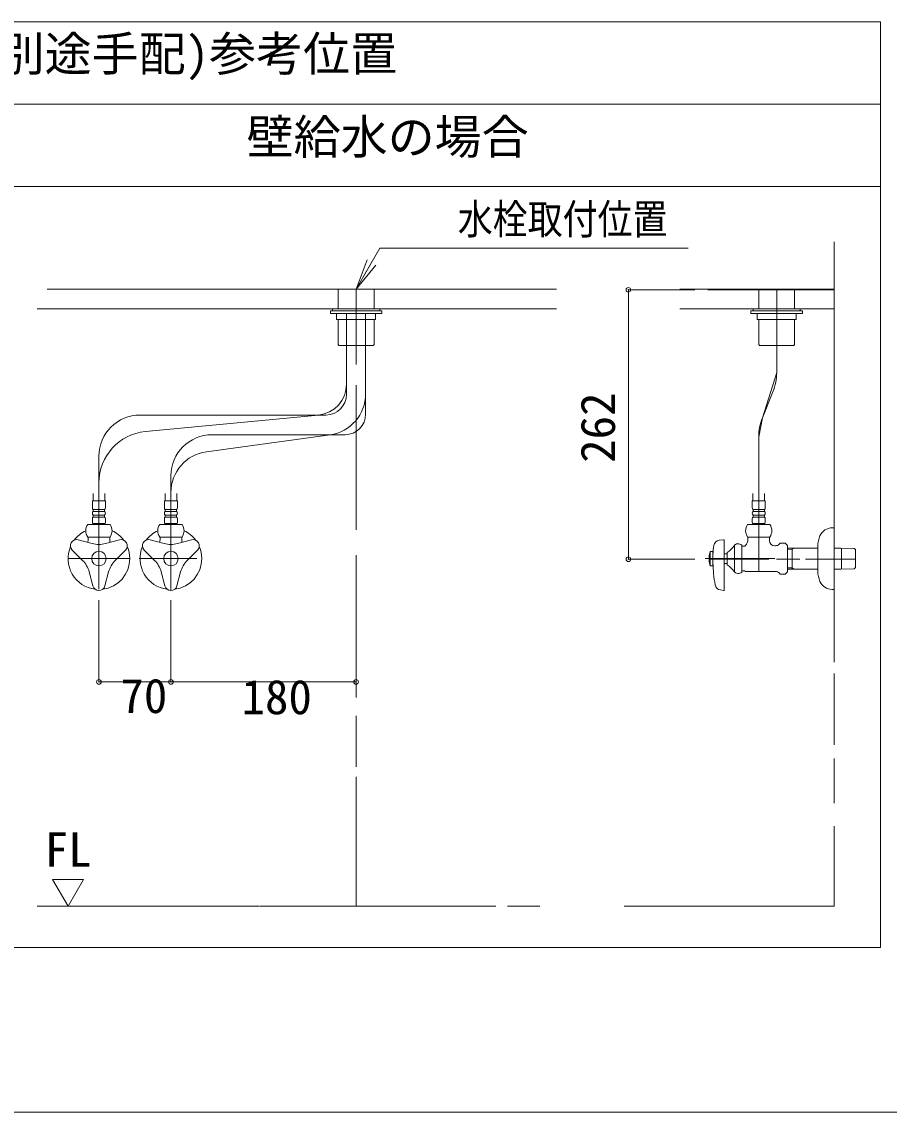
# Model space of a CAD drawing. Units: millimetres, scale not verified. Extents: x -1002 to 1002, y -687 to 676.
# Drawn here: x 335.2 to 704.2, y -687.1 to -223.2 of the extents above; entities that cross this region are included whole.
import ezdxf
from ezdxf.enums import TextEntityAlignment as Align

# ---------------------------------------------------------------- set-up
doc = ezdxf.new("R2010")
doc.units = ezdxf.units.MM
doc.header["$LTSCALE"] = 5
doc.header["$PDMODE"] = 32
doc.header["$PDSIZE"] = 2
doc.layers.add('F-0', color=7, linetype='Continuous', lineweight=15)
doc.styles.add('ＭＳ ゴシック', font='')
doc.styles.get('ＭＳ ゴシック').set_extended_font_data('MS Gothic')

msp = doc.modelspace()

# ---------------------------------------------------------------- linework, layer by layer
at = {"layer": 'F-0', "lineweight": 18}
for p, q in [((-43.267, -223.181), (700.483, -223.181)), ((-43.267, -258.181), (700.483, -258.181))]:
    msp.add_line(p, q, dxfattribs=at)
at = {"layer": 'F-0'}
for p, q in [((328.608, -293.181), (700.483, -293.181)), ((477.358, -336.931), (487.462, -319.431)), ((487.462, -319.431), (618.712, -319.431)), ((680.796, -316.806), (680.796, -337.207)), ((680.796, -316.806), (680.796, -381.025)), ((477.358, -336.931), (482.026, -324.471)), ((477.358, -336.931), (483.921, -325.565)), ((477.358, -336.931), (485.815, -326.658)), ((346.006, -336.931), (562.671, -336.931)), ((562.671, -336.931), (346.695, -336.931)), ((469.702, -336.931), (469.702, -345.244)), ((477.358, -336.956), (477.358, -368.969)), ((485.015, -345.244), (485.015, -336.931)), ((628.129, -337.207), (626.951, -337.207)), ((680.796, -337.207), (628.129, -337.207)), ((648.64, -345.244), (648.64, -336.931)), ((656.296, -372.358), (656.296, -336.931)), ((663.952, -336.931), (663.952, -345.244)), ((680.796, -337.207), (680.796, -362.05)), ((341.733, -345.244), (350.49, -345.244)), ((562.671, -345.244), (346.596, -345.244)), ((466.421, -346.119), (466.421, -347.213)), ((488.296, -346.119), (466.421, -346.119)), ((466.421, -347.213), (488.296, -347.213)), ((467.296, -345.244), (487.421, -345.244)), ((467.296, -346.119), (467.296, -345.244)), ((487.421, -346.119), (467.296, -346.119)), ((485.671, -347.213), (469.046, -347.213)), ((469.046, -347.213), (469.046, -349.838)), ((473.287, -377.4), (473.287, -347.099)), ((481.43, -381.512), (481.43, -347.252)), ((485.671, -349.838), (485.671, -347.213)), ((487.421, -345.244), (487.421, -346.119)), ((488.296, -347.213), (488.296, -346.119)), ((488.296, -346.775), (488.296, -347.213)), ((615.171, -345.244), (627.924, -345.244)), ((680.796, -345.244), (626.943, -345.244)), ((627.176, -345.244), (680.796, -345.244)), ((645.358, -347.213), (645.358, -346.119)), ((645.358, -346.119), (667.233, -346.119)), ((645.358, -346.775), (645.358, -347.213)), ((667.233, -347.213), (645.358, -347.213)), ((646.233, -345.244), (646.233, -346.119)), ((666.358, -345.244), (646.233, -345.244)), ((646.233, -346.119), (666.358, -346.119)), ((647.983, -347.213), (664.608, -347.213)), ((647.983, -349.838), (647.983, -347.213)), ((664.608, -347.213), (664.608, -349.838)), ((666.358, -346.119), (666.358, -345.244)), ((667.233, -346.119), (667.233, -347.213)), ((469.046, -349.838), (485.671, -349.838)), ((469.702, -349.838), (469.702, -360.513)), ((473.287, -377.4), (473.287, -349.838)), ((481.43, -381.512), (481.43, -349.838)), ((485.015, -360.513), (485.015, -349.838)), ((664.608, -349.838), (647.983, -349.838)), ((648.64, -360.513), (648.64, -349.838)), ((663.952, -349.838), (663.952, -360.513)), ((470.03, -360.841), (469.702, -360.513)), ((470.14, -360.95), (470.03, -360.841)), ((470.14, -360.95), (484.183, -360.95)), ((484.183, -360.95), (484.577, -360.95)), ((484.687, -360.841), (484.577, -360.95)), ((485.015, -360.513), (484.687, -360.841)), ((648.64, -360.513), (648.968, -360.841)), ((648.968, -360.841), (649.077, -360.95)), ((649.471, -360.95), (649.077, -360.95)), ((663.515, -360.95), (649.471, -360.95)), ((663.515, -360.95), (663.624, -360.841)), ((663.624, -360.841), (663.952, -360.513)), ((473.287, -381.715), (473.287, -377.4)), ((477.358, -377.822), (477.358, -439.301)), ((680.796, -376.144), (680.796, -393.122)), ((481.43, -390.098), (481.43, -381.512)), ((654.707, -380.543), (650.236, -391.623)), ((680.796, -388.852), (680.796, -405.456)), ((385.483, -390.465), (461.408, -390.465)), ((387.782, -397.484), (461.408, -390.465)), ((464.537, -390.465), (461.408, -390.465)), ((413.718, -406.1), (466.32, -398.848)), ((416.108, -398.848), (466.32, -398.848)), ((472.68, -398.848), (466.32, -398.848)), ((680.796, -398.577), (680.796, -490.699)), ((648.648, -399.808), (648.648, -457.025)), ((367.983, -407.965), (367.983, -419.261)), ((398.608, -416.348), (398.608, -423.436)), ((680.796, -414.706), (680.796, -495.656)), ((367.983, -419.261), (367.983, -464.585)), ((367.983, -419.261), (367.983, -464.585)), ((365.474, -423.902), (365.473, -426.925)), ((370.504, -426.925), (370.505, -423.902)), ((396.099, -423.902), (396.098, -426.925)), ((398.608, -423.436), (398.608, -465.119)), ((398.608, -423.436), (398.608, -465.119)), ((401.129, -426.925), (401.13, -423.902)), ((646.127, -426.925), (646.126, -423.902)), ((651.157, -423.902), (651.158, -426.925)), ((370.783, -426.925), (365.183, -426.925)), ((365.183, -426.925), (365.183, -429.878)), ((365.577, -430.644), (370.39, -430.644)), ((365.577, -431.519), (365.577, -430.644)), ((370.39, -430.644), (370.39, -431.519)), ((370.783, -429.878), (370.783, -426.925)), ((401.408, -426.925), (395.808, -426.925)), ((395.808, -426.925), (395.808, -429.878)), ((396.202, -430.644), (401.015, -430.644)), ((396.202, -431.519), (396.202, -430.644)), ((401.015, -430.644), (401.015, -431.519)), ((401.408, -429.878), (401.408, -426.925)), ((645.848, -426.925), (651.448, -426.925)), ((645.848, -429.878), (645.848, -426.925)), ((651.054, -430.644), (646.241, -430.644)), ((646.241, -430.644), (646.241, -431.519)), ((651.054, -431.519), (651.054, -430.644)), ((651.448, -426.925), (651.448, -429.878)), ((365.183, -434.691), (365.183, -436.113)), ((370.39, -431.519), (365.577, -431.519)), ((365.577, -433.05), (370.39, -433.05)), ((365.577, -433.925), (365.577, -433.05)), ((370.39, -433.925), (365.577, -433.925)), ((370.39, -433.05), (370.39, -433.925)), ((370.783, -436.113), (370.783, -434.691)), ((395.808, -434.691), (395.808, -436.113)), ((401.015, -431.519), (396.202, -431.519)), ((396.202, -433.05), (401.015, -433.05)), ((396.202, -433.925), (396.202, -433.05)), ((401.015, -433.925), (396.202, -433.925)), ((401.015, -433.05), (401.015, -433.925)), ((401.408, -436.113), (401.408, -434.691)), ((645.848, -436.113), (645.848, -434.691)), ((646.241, -431.519), (651.054, -431.519)), ((651.054, -433.05), (646.241, -433.05)), ((646.241, -433.05), (646.241, -433.925)), ((646.241, -433.925), (651.054, -433.925)), ((651.054, -433.925), (651.054, -433.05)), ((651.448, -434.691), (651.448, -436.113)), ((363.228, -436.988), (372.739, -436.988)), ((365.621, -436.55), (370.346, -436.55)), ((393.853, -436.988), (403.364, -436.988)), ((396.246, -436.55), (400.971, -436.55)), ((653.403, -436.988), (643.892, -436.988)), ((651.01, -436.55), (646.285, -436.55)), ((680.796, -438.431), (679.921, -438.431)), ((680.796, -438.431), (680.796, -464.55)), ((359.191, -443.552), (365.153, -445.15)), ((372.739, -442.369), (363.228, -442.369)), ((363.39, -442.369), (363.39, -443.249)), ((363.39, -442.369), (363.898, -442.369)), ((363.898, -442.369), (372.069, -442.369)), ((376.776, -443.552), (370.814, -445.15)), ((372.069, -442.369), (372.577, -442.369)), ((372.577, -442.369), (372.577, -443.249)), ((372.577, -443.249), (372.577, -443.9)), ((389.816, -443.552), (395.778, -445.15)), ((403.364, -442.369), (393.853, -442.369)), ((394.015, -442.369), (394.015, -443.249)), ((394.015, -442.369), (394.523, -442.369)), ((394.523, -442.369), (402.694, -442.369)), ((407.401, -443.552), (401.439, -445.15)), ((402.694, -442.369), (403.202, -442.369)), ((403.202, -442.369), (403.202, -443.249)), ((403.202, -443.249), (403.202, -443.9)), ((631.822, -443.768), (633.742, -443.498)), ((633.991, -443.714), (633.991, -464.867)), ((643.892, -442.369), (653.403, -442.369)), ((644.054, -442.369), (644.562, -442.369)), ((644.054, -442.369), (644.054, -443.249)), ((644.562, -442.369), (652.733, -442.369)), ((652.733, -442.369), (653.241, -442.369)), ((657.835, -444.989), (657.377, -445.447)), ((659.908, -444.989), (657.835, -444.989)), ((659.908, -444.989), (660.898, -445.978)), ((356.655, -447.944), (361.02, -452.308)), ((379.312, -447.944), (374.947, -452.308)), ((387.28, -447.944), (391.645, -452.308)), ((409.937, -447.944), (405.572, -452.308)), ((627.954, -448.494), (627.809, -449.041)), ((627.954, -448.494), (629.179, -448.494)), ((627.954, -448.494), (627.954, -454.619)), ((629.179, -454.619), (629.179, -448.494)), ((633.991, -449.478), (635.304, -449.478)), ((635.304, -448.931), (635.304, -454.181)), ((638.335, -447.761), (638.335, -445.831)), ((638.335, -447.761), (638.335, -455.352)), ((641.429, -457.275), (641.429, -445.838)), ((642.701, -446.306), (642.92, -446.088)), ((655.429, -446.088), (655.83, -446.088)), ((660.898, -457.134), (660.898, -445.978)), ((660.898, -447.121), (663.085, -447.074)), ((660.898, -447.636), (662.866, -447.588)), ((663.789, -447.05), (662.866, -447.583)), ((662.866, -447.074), (662.866, -456.038)), ((663.085, -447.074), (664.008, -447.05)), ((673.796, -446.217), (673.796, -456.896)), ((680.796, -447.05), (682.725, -447.05)), ((682.725, -447.05), (683.648, -447.074)), ((683.648, -447.074), (689.265, -447.195)), ((683.866, -447.583), (683.866, -447.074)), ((683.866, -456.038), (683.866, -447.583)), ((689.265, -447.195), (689.773, -447.73)), ((689.773, -447.731), (689.773, -447.73)), ((689.773, -447.947), (689.773, -447.731)), ((689.773, -455.166), (689.773, -447.947)), ((354.858, -451.556), (381.108, -451.556)), ((381.108, -451.556), (354.858, -451.556)), ((385.043, -451.556), (388.236, -451.556)), ((385.483, -451.556), (409.683, -451.556)), ((477.358, -450.122), (477.358, -510.618)), ((655.535, -451.556), (625.933, -451.556)), ((652.984, -451.808), (627.954, -451.808)), ((635.304, -453.634), (633.991, -453.634)), ((666.209, -451.808), (656.241, -451.808)), ((689.773, -451.808), (668.58, -451.808)), ((365.448, -463.173), (363.85, -457.211)), ((370.519, -463.173), (372.116, -457.211)), ((396.073, -463.173), (394.475, -457.211)), ((401.144, -463.173), (402.741, -457.211)), ((641.429, -456.806), (642.085, -456.806)), ((642.085, -456.806), (642.701, -456.806)), ((642.701, -456.806), (642.92, -457.025)), ((642.92, -457.025), (655.83, -457.025)), ((657.835, -458.124), (657.377, -457.666)), ((662.866, -455.525), (660.898, -455.477)), ((663.085, -456.038), (660.898, -455.992)), ((662.866, -455.53), (663.789, -456.063)), ((664.008, -456.063), (663.085, -456.038)), ((673.366, -456.063), (664.008, -456.063)), ((673.796, -456.063), (673.366, -456.063)), ((682.725, -456.063), (680.796, -456.063)), ((683.648, -456.038), (682.725, -456.063)), ((689.265, -455.918), (683.648, -456.038)), ((689.773, -455.382), (689.265, -455.918)), ((689.773, -455.381), (689.773, -455.166)), ((689.773, -455.382), (689.773, -455.381)), ((632.335, -464.886), (633.742, -465.084)), ((477.358, -480.616), (477.358, -508.158)), ((680.796, -500.422), (680.796, -530.734)), ((477.358, -518.487), (477.358, -540.153)), ((680.796, -536.644), (680.796, -555.593)), ((477.358, -544.422), (477.358, -599.431)), ((680.796, -565.43), (680.796, -599.431)), ((348.296, -588.065), (361.421, -588.065)), ((354.858, -599.431), (348.296, -588.065)), ((361.421, -588.065), (354.858, -599.431)), ((341.733, -599.431), (414.579, -599.431)), ((354.858, -599.431), (406.382, -599.431)), ((414.579, -599.431), (436.097, -599.431)), ((416.629, -599.431), (426.192, -599.431)), ((436.439, -599.431), (534.697, -599.431)), ((445.661, -599.431), (536.803, -599.431)), ((541.768, -599.431), (555.532, -599.431)), ((591.395, -599.431), (680.796, -599.431)), ((615.171, -599.431), (680.796, -599.431)), ((-1002.086, -687.064), (1002.034, -687.064))]:
    msp.add_line(p, q, dxfattribs=at)
at = {"layer": 'F-0', "color": 4, "lineweight": 9}
for p, q in [((593.21, -337.207), (593.21, -451.808)), ((593.21, -337.207), (621.54, -337.207)), ((593.21, -451.808), (621.54, -451.808)), ((367.983, -504.018), (367.983, -469.196)), ((398.608, -504.018), (398.608, -469.196)), ((477.358, -504.018), (477.358, -469.196)), ((367.983, -504.018), (398.608, -504.018)), ((398.608, -504.018), (477.358, -504.018))]:
    msp.add_line(p, q, dxfattribs=at)
at = {"layer": 'F-0', "lineweight": 18}
msp.add_lwpolyline([(700.483, -223.181), (700.483, -616.931), (328.608, -616.931)], dxfattribs=at)
at = {"layer": 'F-0'}
for points in [[(615.171, -336.931), (627.891, -336.931), (680.796, -336.931)], [(648.648, -457.025), (648.648, -399.808), (650.236, -391.623), (656.296, -372.358), (656.296, -336.931)], [(484.577, -360.95), (484.533, -360.95), (476.483, -360.95)], [(649.077, -360.95), (649.121, -360.95), (657.171, -360.95)], [(365.577, -436.55), (365.358, -436.769), (365.358, -436.988)], [(370.608, -436.988), (370.608, -436.769), (370.39, -436.55)], [(396.202, -436.55), (395.983, -436.769), (395.983, -436.988)], [(401.233, -436.988), (401.233, -436.769), (401.015, -436.55)], [(646.023, -436.988), (646.023, -436.769), (646.241, -436.55)], [(651.054, -436.55), (651.273, -436.769), (651.273, -436.988)], [(653.241, -442.369), (653.241, -443.249), (653.241, -443.9)], [(642.701, -446.306), (642.085, -446.306), (641.429, -446.306)], [(664.008, -447.05), (673.366, -447.05), (673.796, -447.05)], [(629.179, -454.619), (627.954, -454.619), (627.836, -454.181)], [(638.335, -455.352), (638.335, -457.025), (638.335, -457.171)], [(660.898, -457.134), (659.908, -458.124), (657.835, -458.124)], [(679.921, -464.681), (680.796, -464.681), (680.796, -464.55)]]:
    msp.add_lwpolyline(points, dxfattribs=at)
for centre in [(367.983, -451.556), (398.608, -451.556)]:
    msp.add_circle(centre, 3.062, dxfattribs=at)
for centre, radius, start, end in [((634.421, -372.358), 21.875, 338.02737, 0), ((460.162, -377.4), 13.125, 275.44583, 360), ((464.537, -381.715), 8.75, 270, 0), ((463.93, -381.512), 17.5, 277.84996, 0), ((385.483, -407.965), 17.5, 90, 180), ((472.68, -390.098), 8.75, 270, 0), ((670.523, -399.808), 21.875, 158.02737, 180), ((389.858, -419.261), 21.875, 95.44583, 180), ((416.108, -416.348), 17.5, 90, 180), ((416.108, -423.436), 17.5, 97.84996, 180), ((366.125, -429.878), 0.941, 180, 234.43222), ((369.842, -429.878), 0.941, 305.56778, 0), ((396.75, -429.878), 0.941, 180, 234.43222), ((400.467, -429.878), 0.941, 305.56778, 0), ((646.789, -429.878), 0.941, 180, 234.43222), ((650.506, -429.878), 0.941, 305.56778, 0), ((366.125, -432.284), 0.941, 125.56778, 234.43222), ((366.125, -434.691), 0.941, 125.56778, 180), ((369.842, -432.284), 0.941, 305.56778, 54.43222), ((369.842, -434.691), 0.941, 0, 54.43222), ((396.75, -432.284), 0.941, 125.56778, 234.43222), ((396.75, -434.691), 0.941, 125.56778, 180), ((400.467, -432.284), 0.941, 305.56778, 54.43222), ((400.467, -434.691), 0.941, 0, 54.43222), ((646.789, -432.284), 0.941, 125.56778, 234.43222), ((646.789, -434.691), 0.941, 125.56778, 180), ((650.506, -432.284), 0.941, 305.56778, 54.43222), ((650.506, -434.691), 0.941, 0, 54.43222), ((367.983, -451.556), 13.125, 115.15066, 143.05689), ((367.218, -439.678), 4.812, 146.00705, 213.99295), ((365.621, -436.113), 0.438, 180, 270), ((370.346, -436.113), 0.438, 270, 0), ((368.749, -439.678), 4.812, 326.00705, 33.99295), ((367.983, -451.556), 13.125, 36.94311, 64.84934), ((398.608, -451.556), 13.125, 115.15066, 143.05689), ((397.843, -439.678), 4.812, 146.00705, 213.99295), ((396.246, -436.113), 0.438, 180, 270), ((400.971, -436.113), 0.438, 270, 0), ((399.374, -439.678), 4.812, 326.00705, 33.99295), ((398.608, -451.556), 13.125, 36.94311, 64.84934), ((647.882, -439.678), 4.812, 146.00705, 213.99295), ((646.285, -436.113), 0.438, 180, 270), ((651.01, -436.113), 0.438, 270, 0), ((649.413, -439.678), 4.812, 326.00705, 33.99295), ((679.921, -444.119), 5.688, 90, 156.44354), ((358.511, -446.088), 2.625, 75, 225), ((359.271, -443.249), 4.119, 340.64106, 0), ((367.983, -434.585), 10.938, 255, 285), ((374.765, -443.9), 2.188, 180, 199.83613), ((377.456, -446.088), 2.625, 315, 105), ((389.136, -446.088), 2.625, 75, 225), ((389.896, -443.249), 4.119, 340.64106, 0), ((398.608, -434.585), 10.938, 255, 285), ((405.39, -443.9), 2.188, 180, 199.83613), ((408.081, -446.088), 2.625, 315, 105), ((632.187, -446.367), 2.625, 98.00409, 170.40851), ((633.773, -443.714), 0.219, 0, 98.00409), ((639.898, -447.4), 2.188, 45.573, 143.1301), ((639.935, -443.249), 4.119, 316.4444, 0), ((655.429, -443.9), 2.188, 180, 270), ((684.733, -446.217), 10.938, 156.44354, 180), ((367.983, -451.556), 13.125, 156.94311, 263.05689), ((367.983, -451.556), 13.125, 0, 23.05689), ((398.608, -451.556), 13.125, 156.94311, 263.05689), ((398.608, -451.556), 13.125, 0, 23.05689), ((638.454, -451.556), 10.938, 166.70293, 180), ((661.953, -451.397), 32.812, 170.40851, 177.22136), ((629.438, -440.222), 10.5, 303.95919, 326.04081), ((655.83, -443.9), 2.188, 270, 315), ((353.286, -460.042), 10.938, 15, 45), ((367.983, -451.556), 13.125, 276.94311, 0), ((382.681, -460.042), 10.938, 135, 165), ((383.911, -460.042), 10.938, 15, 45), ((398.608, -451.556), 13.125, 276.94311, 0), ((413.306, -460.042), 10.938, 135, 165), ((638.454, -451.556), 10.938, 180, 193.29707), ((638.454, -451.556), 10.938, 193.29707, 193.88654), ((694.804, -451.556), 65.648, 181.52753, 189.8029), ((629.438, -462.89), 10.5, 33.95919, 56.04081), ((639.898, -455.713), 2.188, 216.8699, 314.427), ((655.83, -459.213), 2.188, 45, 90), ((684.733, -456.896), 10.938, 180, 203.55646), ((367.983, -462.494), 2.625, 195, 345), ((398.608, -462.494), 2.625, 195, 345), ((632.701, -462.287), 2.625, 189.8029, 262), ((679.921, -458.994), 5.688, 203.55646, 270), ((633.773, -464.867), 0.219, 262, 0)]:
    msp.add_arc(centre, radius, start, end, dxfattribs=at)
at = {"layer": 'F-0', "color": 6}
for p in [(593.21, -337.207), (593.21, -451.808), (367.983, -504.018), (398.608, -504.018), (477.358, -504.018)]:
    msp.add_point(p, dxfattribs=at)

# ---------------------------------------------------------------- texts
at = {"layer": 'F-0', "style": 'ＭＳ ゴシック'}
for s, p in [('止水栓(別途手配)参考位置', (254.928, -248.497)), ('壁給水の場合', (430.813, -283.826)), ('70', (377.125, -521.648)), ('180', (428.645, -522.14)), ('FL', (344.927, -587.044))]:
    msp.add_text(s, height=14.66, dxfattribs=at).set_placement(p, align=Align.BOTTOM_LEFT)
at = {"layer": 'F-0', "style": 'ＭＳ ゴシック', "width": 0.85}
msp.add_text('水栓取付位置', height=12.83, dxfattribs=at).set_placement((520.613, -317.398), align=Align.BOTTOM_LEFT)
at = {"layer": 'F-0', "style": 'ＭＳ ゴシック'}
msp.add_text('262', height=14.66, rotation=90, dxfattribs=at).set_placement((591.915, -410.812), align=Align.BOTTOM_LEFT)

doc.saveas('drawing.dxf')
